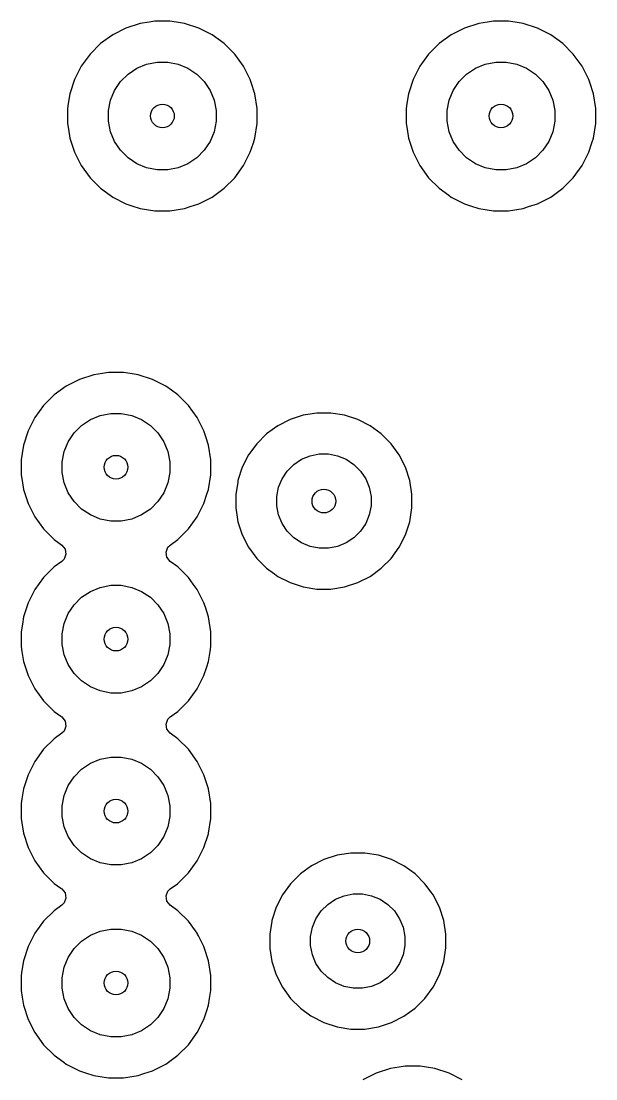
# Model space of a CAD drawing. Extents: x 2.78 to 5.89, y -4.63 to -2.07.
# Drawn here: x 4.095 to 4.429, y -3.377 to -2.762 of the extents above; entities that cross this region are included whole.
import ezdxf

# ---------------------------------------------------------------- set-up
doc = ezdxf.new("R2010")
doc.units = 0
doc.header["$MEASUREMENT"] = 0
doc.layers.add('BLACK', color=7, linetype='CONTINUOUS')

msp = doc.modelspace()

# ---------------------------------------------------------------- linework, layer by layer
at = {"layer": 'BLACK', "linetype": 'CONTINUOUS'}
for p, q in [((4.16894, -2.76238), (4.16379, -2.7632)), ((4.17237, -2.76184), (4.16894, -2.76238)), ((4.18105, -2.76184), (4.17237, -2.76184)), ((4.18486, -2.76244), (4.18105, -2.76184)), ((4.36579, -2.76238), (4.36064, -2.7632)), ((4.36922, -2.76184), (4.36579, -2.76238)), ((4.3779, -2.76184), (4.36922, -2.76184)), ((4.38171, -2.76244), (4.3779, -2.76184)), ((4.15554, -2.76588), (4.14781, -2.76982)), ((4.16379, -2.7632), (4.15554, -2.76588)), ((4.18962, -2.7632), (4.18486, -2.76244)), ((4.19787, -2.76588), (4.18962, -2.7632)), ((4.2056, -2.76982), (4.19787, -2.76588)), ((4.35239, -2.76588), (4.34466, -2.76982)), ((4.36064, -2.7632), (4.35239, -2.76588)), ((4.38647, -2.7632), (4.38171, -2.76244)), ((4.39472, -2.76588), (4.38647, -2.7632)), ((4.40246, -2.76982), (4.39472, -2.76588)), ((4.14781, -2.76982), (4.14079, -2.77492)), ((4.14781, -2.76982), (4.14781, -2.76982)), ((4.20912, -2.77237), (4.2056, -2.76982)), ((4.2056, -2.76982), (4.2056, -2.76982)), ((4.21263, -2.77492), (4.20912, -2.77237)), ((4.34466, -2.76982), (4.33764, -2.77492)), ((4.34466, -2.76982), (4.34466, -2.76982)), ((4.40597, -2.77237), (4.40246, -2.76982)), ((4.40246, -2.76982), (4.40246, -2.76982)), ((4.40948, -2.77492), (4.40597, -2.77237)), ((4.14079, -2.77492), (4.13465, -2.78106)), ((4.14079, -2.77492), (4.14079, -2.77492)), ((4.21876, -2.78106), (4.21263, -2.77492)), ((4.33764, -2.77492), (4.3315, -2.78106)), ((4.33764, -2.77492), (4.33764, -2.77492)), ((4.41561, -2.78106), (4.40948, -2.77492)), ((4.13465, -2.78106), (4.12955, -2.78808)), ((4.13465, -2.78106), (4.13465, -2.78106)), ((4.16186, -2.7892), (4.16756, -2.78684)), ((4.16756, -2.78684), (4.17362, -2.78563)), ((4.17362, -2.78563), (4.17979, -2.78563)), ((4.17979, -2.78563), (4.18585, -2.78684)), ((4.18585, -2.78684), (4.19155, -2.7892)), ((4.22386, -2.78808), (4.21876, -2.78106)), ((4.3315, -2.78106), (4.3264, -2.78808)), ((4.3315, -2.78106), (4.3315, -2.78106)), ((4.35871, -2.7892), (4.36441, -2.78684)), ((4.36441, -2.78684), (4.37047, -2.78563)), ((4.37047, -2.78563), (4.37664, -2.78563)), ((4.37664, -2.78563), (4.3827, -2.78684)), ((4.3827, -2.78684), (4.3884, -2.7892)), ((4.42071, -2.78808), (4.41561, -2.78106)), ((4.12955, -2.78808), (4.12561, -2.79581)), ((4.12955, -2.78808), (4.12955, -2.78808)), ((4.15236, -2.79699), (4.15673, -2.79263)), ((4.15673, -2.79263), (4.16186, -2.7892)), ((4.19155, -2.7892), (4.19669, -2.79263)), ((4.19669, -2.79263), (4.20105, -2.79699)), ((4.2278, -2.79581), (4.22386, -2.78808)), ((4.3264, -2.78808), (4.32246, -2.79581)), ((4.3264, -2.78808), (4.3264, -2.78808)), ((4.34921, -2.79699), (4.35358, -2.79263)), ((4.35358, -2.79263), (4.35871, -2.7892)), ((4.3884, -2.7892), (4.39354, -2.79263)), ((4.39354, -2.79263), (4.3979, -2.79699)), ((4.42465, -2.79581), (4.42071, -2.78808)), ((4.12561, -2.79581), (4.12293, -2.80406)), ((4.14893, -2.80213), (4.15236, -2.79699)), ((4.20105, -2.79699), (4.20448, -2.80213)), ((4.22839, -2.79761), (4.2278, -2.79581)), ((4.23049, -2.80406), (4.22839, -2.79761)), ((4.32246, -2.79581), (4.31978, -2.80406)), ((4.34578, -2.80213), (4.34921, -2.79699)), ((4.3979, -2.79699), (4.40133, -2.80213)), ((4.42524, -2.79761), (4.42465, -2.79581)), ((4.42734, -2.80406), (4.42524, -2.79761)), ((4.12293, -2.80406), (4.12202, -2.80978)), ((4.14657, -2.80783), (4.14893, -2.80213)), ((4.20448, -2.80213), (4.20685, -2.80783)), ((4.23184, -2.81264), (4.23049, -2.80406)), ((4.23049, -2.80406), (4.23049, -2.80406)), ((4.23049, -2.80406), (4.23049, -2.80406)), ((4.31978, -2.80406), (4.31887, -2.80978)), ((4.34342, -2.80783), (4.34578, -2.80213)), ((4.40133, -2.80213), (4.4037, -2.80783)), ((4.42869, -2.81264), (4.42734, -2.80406)), ((4.42734, -2.80406), (4.42734, -2.80406)), ((4.42734, -2.80406), (4.42734, -2.80406)), ((4.12202, -2.80978), (4.12157, -2.81264)), ((4.14536, -2.81389), (4.14657, -2.80783)), ((4.20685, -2.80783), (4.20805, -2.81389)), ((4.31887, -2.80978), (4.31842, -2.81264)), ((4.34221, -2.81389), (4.34342, -2.80783)), ((4.4037, -2.80783), (4.4049, -2.81389)), ((4.12157, -2.81264), (4.12157, -2.82131)), ((4.14536, -2.82006), (4.14536, -2.81389)), ((4.20805, -2.81389), (4.20805, -2.82006)), ((4.23184, -2.82131), (4.23184, -2.81264)), ((4.31842, -2.81264), (4.31842, -2.82131)), ((4.34221, -2.82006), (4.34221, -2.81389)), ((4.4049, -2.81389), (4.4049, -2.82006)), ((4.42869, -2.82131), (4.42869, -2.81264)), ((4.12157, -2.82131), (4.1221, -2.82467)), ((4.14657, -2.82612), (4.14536, -2.82006)), ((4.20805, -2.82006), (4.20685, -2.82612)), ((4.23049, -2.82989), (4.23184, -2.82131)), ((4.31842, -2.82131), (4.31895, -2.82467)), ((4.34342, -2.82612), (4.34221, -2.82006)), ((4.4049, -2.82006), (4.4037, -2.82612)), ((4.42734, -2.82989), (4.42869, -2.82131)), ((4.1221, -2.82467), (4.12293, -2.82989)), ((4.12293, -2.82989), (4.12561, -2.83814)), ((4.14893, -2.83182), (4.14657, -2.82612)), ((4.20685, -2.82612), (4.20448, -2.83182)), ((4.22959, -2.83263), (4.23049, -2.82989)), ((4.23049, -2.82989), (4.23049, -2.82989)), ((4.31895, -2.82467), (4.31978, -2.82989)), ((4.31978, -2.82989), (4.32246, -2.83814)), ((4.34578, -2.83182), (4.34342, -2.82612)), ((4.4037, -2.82612), (4.40133, -2.83182)), ((4.42645, -2.83263), (4.42734, -2.82989)), ((4.42734, -2.82989), (4.42734, -2.82989)), ((4.15236, -2.83696), (4.14893, -2.83182)), ((4.20448, -2.83182), (4.20105, -2.83696)), ((4.2278, -2.83814), (4.22959, -2.83263)), ((4.34921, -2.83696), (4.34578, -2.83182)), ((4.40133, -2.83182), (4.3979, -2.83696)), ((4.42465, -2.83814), (4.42645, -2.83263)), ((4.12561, -2.83814), (4.12955, -2.84587)), ((4.15673, -2.84132), (4.15236, -2.83696)), ((4.16186, -2.84475), (4.15673, -2.84132)), ((4.19669, -2.84132), (4.19155, -2.84475)), ((4.20105, -2.83696), (4.19669, -2.84132)), ((4.22386, -2.84587), (4.2278, -2.83814)), ((4.32246, -2.83814), (4.3264, -2.84587)), ((4.35358, -2.84132), (4.34921, -2.83696)), ((4.35871, -2.84475), (4.35358, -2.84132)), ((4.39354, -2.84132), (4.3884, -2.84475)), ((4.3979, -2.83696), (4.39354, -2.84132)), ((4.42071, -2.84587), (4.42465, -2.83814)), ((4.12955, -2.84587), (4.12955, -2.84587)), ((4.12955, -2.84587), (4.13465, -2.8529)), ((4.16756, -2.84712), (4.16186, -2.84475)), ((4.17362, -2.84832), (4.16756, -2.84712)), ((4.17979, -2.84832), (4.17362, -2.84832)), ((4.18585, -2.84712), (4.17979, -2.84832)), ((4.19155, -2.84475), (4.18585, -2.84712)), ((4.21876, -2.8529), (4.22386, -2.84587)), ((4.3264, -2.84587), (4.3264, -2.84587)), ((4.3264, -2.84587), (4.3315, -2.8529)), ((4.36441, -2.84712), (4.35871, -2.84475)), ((4.37047, -2.84832), (4.36441, -2.84712)), ((4.37664, -2.84832), (4.37047, -2.84832)), ((4.3827, -2.84712), (4.37664, -2.84832)), ((4.3884, -2.84475), (4.3827, -2.84712)), ((4.41561, -2.8529), (4.42071, -2.84587)), ((4.13465, -2.8529), (4.14079, -2.85903)), ((4.21263, -2.85903), (4.21876, -2.8529)), ((4.3315, -2.8529), (4.33764, -2.85903)), ((4.40948, -2.85903), (4.41561, -2.8529)), ((4.14079, -2.85903), (4.14642, -2.86312)), ((4.2056, -2.86413), (4.21263, -2.85903)), ((4.33764, -2.85903), (4.34327, -2.86312)), ((4.40246, -2.86413), (4.40948, -2.85903)), ((4.14642, -2.86312), (4.14781, -2.86413)), ((4.14781, -2.86413), (4.14781, -2.86413)), ((4.14781, -2.86413), (4.14781, -2.86413)), ((4.14781, -2.86413), (4.15554, -2.86807)), ((4.19787, -2.86807), (4.2056, -2.86413)), ((4.34327, -2.86312), (4.34466, -2.86413)), ((4.34466, -2.86413), (4.34466, -2.86413)), ((4.34466, -2.86413), (4.34466, -2.86413)), ((4.34466, -2.86413), (4.35239, -2.86807)), ((4.39472, -2.86807), (4.40246, -2.86413)), ((4.15554, -2.86807), (4.15897, -2.86919)), ((4.15897, -2.86919), (4.16379, -2.87076)), ((4.16379, -2.87076), (4.16379, -2.87076)), ((4.16379, -2.87076), (4.16379, -2.87076)), ((4.16379, -2.87076), (4.17237, -2.87211)), ((4.17237, -2.87211), (4.17237, -2.87211)), ((4.17237, -2.87211), (4.18105, -2.87211)), ((4.18105, -2.87211), (4.18962, -2.87076)), ((4.18105, -2.87211), (4.18105, -2.87211)), ((4.18962, -2.87076), (4.19279, -2.86972)), ((4.18962, -2.87076), (4.18962, -2.87076)), ((4.18962, -2.87076), (4.18962, -2.87076)), ((4.19279, -2.86972), (4.19787, -2.86807)), ((4.35239, -2.86807), (4.35582, -2.86919)), ((4.35582, -2.86919), (4.36064, -2.87076)), ((4.36064, -2.87076), (4.36065, -2.87076)), ((4.36065, -2.87076), (4.36065, -2.87076)), ((4.36065, -2.87076), (4.36922, -2.87211)), ((4.36922, -2.87211), (4.36922, -2.87211)), ((4.36922, -2.87211), (4.3779, -2.87211)), ((4.3779, -2.87211), (4.38647, -2.87076)), ((4.3779, -2.87211), (4.3779, -2.87211)), ((4.38647, -2.87076), (4.38964, -2.86972)), ((4.38647, -2.87076), (4.38647, -2.87076)), ((4.38647, -2.87076), (4.38647, -2.87076)), ((4.38964, -2.86972), (4.39472, -2.86807)), ((4.12857, -2.97021), (4.12084, -2.97415)), ((4.13683, -2.96753), (4.12857, -2.97021)), ((4.14197, -2.96671), (4.13683, -2.96753)), ((4.1454, -2.96617), (4.14197, -2.96671)), ((4.15408, -2.96617), (4.1454, -2.96617)), ((4.15789, -2.96677), (4.15408, -2.96617)), ((4.16265, -2.96753), (4.15789, -2.96677)), ((4.1709, -2.97021), (4.16265, -2.96753)), ((4.17864, -2.97415), (4.1709, -2.97021)), ((4.12084, -2.97415), (4.11382, -2.97925)), ((4.12084, -2.97415), (4.12084, -2.97415)), ((4.18198, -2.97657), (4.17864, -2.97415)), ((4.17864, -2.97415), (4.17864, -2.97415)), ((4.18566, -2.97925), (4.18198, -2.97657)), ((4.11382, -2.97925), (4.10768, -2.98539)), ((4.11382, -2.97925), (4.11382, -2.97925)), ((4.19179, -2.98539), (4.18566, -2.97925)), ((4.10768, -2.98539), (4.10258, -2.99241)), ((4.10768, -2.98539), (4.10768, -2.98539)), ((4.14059, -2.99117), (4.14665, -2.98996)), ((4.14665, -2.98996), (4.15282, -2.98996)), ((4.15282, -2.98996), (4.15888, -2.99117)), ((4.1969, -2.99241), (4.19179, -2.98539)), ((4.26657, -2.98979), (4.25994, -2.99084)), ((4.27463, -2.98979), (4.26657, -2.98979)), ((4.28259, -2.99105), (4.27463, -2.98979)), ((4.10258, -2.99241), (4.09864, -3.00014)), ((4.10258, -2.99241), (4.10258, -2.99241)), ((4.12976, -2.99696), (4.13489, -2.99353)), ((4.13489, -2.99353), (4.14059, -2.99117)), ((4.15888, -2.99117), (4.16458, -2.99353)), ((4.16458, -2.99353), (4.16972, -2.99696)), ((4.20084, -3.00014), (4.1969, -2.99241)), ((4.25095, -2.99354), (4.24377, -2.9972)), ((4.25861, -2.99105), (4.25095, -2.99354)), ((4.25095, -2.99354), (4.25095, -2.99354)), ((4.25994, -2.99084), (4.25861, -2.99105)), ((4.29026, -2.99354), (4.28259, -2.99105)), ((4.29744, -2.9972), (4.29026, -2.99354)), ((4.29026, -2.99354), (4.29026, -2.99354)), ((4.29026, -2.99354), (4.29026, -2.99354)), ((4.09864, -3.00014), (4.09596, -3.00839)), ((4.12196, -3.00646), (4.12539, -3.00133)), ((4.12539, -3.00133), (4.12976, -2.99696)), ((4.16972, -2.99696), (4.17408, -3.00133)), ((4.17408, -3.00133), (4.17751, -3.00646)), ((4.20195, -3.00357), (4.20084, -3.00014)), ((4.23725, -3.00194), (4.23155, -3.00764)), ((4.24377, -2.9972), (4.23725, -3.00194)), ((4.23725, -3.00194), (4.23725, -3.00194)), ((4.30396, -3.00194), (4.29744, -2.9972)), ((4.30966, -3.00764), (4.30396, -3.00194)), ((4.30396, -3.00194), (4.30396, -3.00194)), ((4.09596, -3.00839), (4.09517, -3.01335)), ((4.1196, -3.01216), (4.12196, -3.00646)), ((4.17751, -3.00646), (4.17988, -3.01216)), ((4.20352, -3.00839), (4.20195, -3.00357)), ((4.20488, -3.01697), (4.20352, -3.00839)), ((4.20352, -3.00839), (4.20352, -3.00839)), ((4.20352, -3.00839), (4.20352, -3.00839)), ((4.23155, -3.00764), (4.22681, -3.01416)), ((4.23155, -3.00764), (4.23155, -3.00764)), ((4.31381, -3.01335), (4.30966, -3.00764)), ((4.30966, -3.00764), (4.30966, -3.00764)), ((4.09517, -3.01335), (4.0946, -3.01697)), ((4.11839, -3.01822), (4.1196, -3.01216)), ((4.17988, -3.01216), (4.18108, -3.01822)), ((4.22681, -3.01416), (4.22315, -3.02134)), ((4.25761, -3.01669), (4.2626, -3.01462)), ((4.2626, -3.01462), (4.2679, -3.01356)), ((4.2679, -3.01356), (4.27331, -3.01356)), ((4.27331, -3.01356), (4.2786, -3.01462)), ((4.2786, -3.01462), (4.2836, -3.01669)), ((4.31439, -3.01416), (4.31381, -3.01335)), ((4.31805, -3.02134), (4.31439, -3.01416)), ((4.0946, -3.01697), (4.0946, -3.02565)), ((4.11839, -3.02439), (4.11839, -3.01822)), ((4.18108, -3.01822), (4.18108, -3.02439)), ((4.20488, -3.02565), (4.20488, -3.01697)), ((4.2493, -3.02351), (4.25312, -3.01969)), ((4.25312, -3.01969), (4.25761, -3.01669)), ((4.2836, -3.01669), (4.28809, -3.01969)), ((4.28809, -3.01969), (4.29191, -3.02351)), ((4.0946, -3.02565), (4.09513, -3.029)), ((4.1196, -3.03045), (4.11839, -3.02439)), ((4.18108, -3.02439), (4.17988, -3.03045)), ((4.20352, -3.03422), (4.20488, -3.02565)), ((4.22315, -3.02134), (4.22066, -3.029)), ((4.22315, -3.02134), (4.22315, -3.02134)), ((4.2463, -3.028), (4.2493, -3.02351)), ((4.29191, -3.02351), (4.29491, -3.028)), ((4.32054, -3.029), (4.31805, -3.02134)), ((4.09513, -3.029), (4.09596, -3.03422)), ((4.12196, -3.03615), (4.1196, -3.03045)), ((4.17988, -3.03045), (4.17751, -3.03615)), ((4.22047, -3.0302), (4.2194, -3.03696)), ((4.22066, -3.029), (4.22047, -3.0302)), ((4.24318, -3.03829), (4.24423, -3.03299)), ((4.24423, -3.03299), (4.2463, -3.028)), ((4.29491, -3.028), (4.29698, -3.03299)), ((4.29698, -3.03299), (4.29803, -3.03829)), ((4.3218, -3.03696), (4.32054, -3.029)), ((4.09596, -3.03422), (4.09864, -3.04247)), ((4.12539, -3.04129), (4.12196, -3.03615)), ((4.17751, -3.03615), (4.17408, -3.04129)), ((4.20084, -3.04247), (4.20263, -3.03696)), ((4.20263, -3.03696), (4.20352, -3.03422)), ((4.2194, -3.03696), (4.2194, -3.04502)), ((4.24318, -3.04369), (4.24318, -3.03829)), ((4.29803, -3.03829), (4.29803, -3.04369)), ((4.3218, -3.04502), (4.3218, -3.03696)), ((4.09864, -3.04247), (4.10258, -3.0502)), ((4.12976, -3.04565), (4.12539, -3.04129)), ((4.17408, -3.04129), (4.16972, -3.04565)), ((4.1969, -3.0502), (4.20084, -3.04247)), ((4.2194, -3.04502), (4.22066, -3.05298)), ((4.24423, -3.04899), (4.24318, -3.04369)), ((4.29803, -3.04369), (4.29698, -3.04899)), ((4.32054, -3.05298), (4.3218, -3.04502)), ((4.10258, -3.0502), (4.10258, -3.0502)), ((4.10258, -3.0502), (4.10768, -3.05723)), ((4.13489, -3.04908), (4.12976, -3.04565)), ((4.14059, -3.05145), (4.13489, -3.04908)), ((4.14665, -3.05265), (4.14059, -3.05145)), ((4.15888, -3.05145), (4.15282, -3.05265)), ((4.16458, -3.04908), (4.15888, -3.05145)), ((4.16972, -3.04565), (4.16458, -3.04908)), ((4.19179, -3.05723), (4.1969, -3.0502)), ((4.2463, -3.05398), (4.24423, -3.04899)), ((4.29698, -3.04899), (4.29491, -3.05398)), ((4.10768, -3.05723), (4.11382, -3.06336)), ((4.15282, -3.05265), (4.14665, -3.05265)), ((4.18566, -3.06336), (4.19179, -3.05723)), ((4.22066, -3.05298), (4.22257, -3.05886)), ((4.2493, -3.05847), (4.2463, -3.05398)), ((4.29491, -3.05398), (4.29191, -3.05847)), ((4.31805, -3.06065), (4.32054, -3.05298)), ((4.11382, -3.06336), (4.11678, -3.06552)), ((4.18126, -3.06656), (4.18566, -3.06336)), ((4.18566, -3.06336), (4.18566, -3.06336)), ((4.18566, -3.06336), (4.18566, -3.06336)), ((4.22257, -3.05886), (4.22315, -3.06064)), ((4.22315, -3.06064), (4.22315, -3.06065)), ((4.22315, -3.06065), (4.22681, -3.06783)), ((4.25312, -3.06229), (4.2493, -3.05847)), ((4.25761, -3.0653), (4.25312, -3.06229)), ((4.28809, -3.06229), (4.2836, -3.0653)), ((4.29191, -3.05847), (4.28809, -3.06229)), ((4.31439, -3.06783), (4.31805, -3.06065)), ((4.11678, -3.06552), (4.11822, -3.06656)), ((4.11822, -3.06656), (4.12013, -3.06892)), ((4.12013, -3.06892), (4.1206, -3.07192)), ((4.17887, -3.07069), (4.17996, -3.06786)), ((4.17996, -3.06786), (4.18126, -3.06656)), ((4.22681, -3.06783), (4.23155, -3.07435)), ((4.2626, -3.06736), (4.25761, -3.0653)), ((4.2679, -3.06842), (4.2626, -3.06736)), ((4.27331, -3.06842), (4.2679, -3.06842)), ((4.2786, -3.06736), (4.27331, -3.06842)), ((4.2836, -3.0653), (4.2786, -3.06736)), ((4.30966, -3.07435), (4.31439, -3.06783)), ((4.11822, -3.07605), (4.11382, -3.07925)), ((4.11952, -3.07475), (4.11822, -3.07605)), ((4.1206, -3.07192), (4.11952, -3.07475)), ((4.17935, -3.07369), (4.17887, -3.07069)), ((4.18126, -3.07605), (4.17935, -3.07369)), ((4.18566, -3.07925), (4.18126, -3.07605)), ((4.23155, -3.07435), (4.23155, -3.07435)), ((4.23155, -3.07435), (4.23725, -3.08004)), ((4.30396, -3.08004), (4.30966, -3.07435)), ((4.11382, -3.07925), (4.10768, -3.08539)), ((4.11382, -3.07925), (4.11382, -3.07925)), ((4.19179, -3.08539), (4.18566, -3.07925)), ((4.18566, -3.07925), (4.18566, -3.07925)), ((4.18566, -3.07925), (4.18566, -3.07925)), ((4.23725, -3.08004), (4.23725, -3.08004)), ((4.23725, -3.08004), (4.24179, -3.08335)), ((4.29744, -3.08478), (4.30396, -3.08004)), ((4.10768, -3.08539), (4.10258, -3.09241)), ((4.10768, -3.08539), (4.10768, -3.08539)), ((4.1946, -3.08925), (4.19179, -3.08539)), ((4.24179, -3.08335), (4.24377, -3.08478)), ((4.24377, -3.08478), (4.25095, -3.08844)), ((4.25095, -3.08844), (4.25861, -3.09093)), ((4.28259, -3.09093), (4.29026, -3.08844)), ((4.29026, -3.08844), (4.29744, -3.08478)), ((4.10258, -3.09241), (4.09864, -3.10014)), ((4.10258, -3.09241), (4.10258, -3.09241)), ((4.12976, -3.09696), (4.13489, -3.09353)), ((4.13489, -3.09353), (4.14059, -3.09117)), ((4.14059, -3.09117), (4.14665, -3.08996)), ((4.14665, -3.08996), (4.15282, -3.08996)), ((4.15282, -3.08996), (4.15888, -3.09117)), ((4.15888, -3.09117), (4.16458, -3.09353)), ((4.16458, -3.09353), (4.16972, -3.09696)), ((4.1969, -3.09241), (4.1946, -3.08925)), ((4.20084, -3.10014), (4.1969, -3.09241)), ((4.1969, -3.09241), (4.1969, -3.09241)), ((4.25861, -3.09093), (4.26657, -3.09219)), ((4.26657, -3.09219), (4.26657, -3.09219)), ((4.26657, -3.09219), (4.27463, -3.09219)), ((4.27463, -3.09219), (4.28259, -3.09093)), ((4.27463, -3.09219), (4.27463, -3.09219)), ((4.09864, -3.10014), (4.09596, -3.10839)), ((4.12539, -3.10133), (4.12976, -3.09696)), ((4.16972, -3.09696), (4.17408, -3.10133)), ((4.20168, -3.10274), (4.20084, -3.10014)), ((4.1196, -3.11216), (4.12196, -3.10646)), ((4.12196, -3.10646), (4.12539, -3.10133)), ((4.17408, -3.10133), (4.17751, -3.10646)), ((4.17751, -3.10646), (4.17988, -3.11216)), ((4.20352, -3.10839), (4.20168, -3.10274)), ((4.09529, -3.11259), (4.0946, -3.11697)), ((4.09596, -3.10839), (4.09529, -3.11259)), ((4.11839, -3.11822), (4.1196, -3.11216)), ((4.17988, -3.11216), (4.18108, -3.11822)), ((4.20488, -3.11697), (4.20352, -3.10839)), ((4.20352, -3.10839), (4.20352, -3.10839)), ((4.20352, -3.10839), (4.20352, -3.10839)), ((4.0946, -3.11697), (4.0946, -3.12565)), ((4.11839, -3.12439), (4.11839, -3.11822)), ((4.18108, -3.11822), (4.18108, -3.12439)), ((4.20488, -3.12565), (4.20488, -3.11697)), ((4.1196, -3.13045), (4.11839, -3.12439)), ((4.18108, -3.12439), (4.17988, -3.13045)), ((4.0946, -3.12565), (4.09504, -3.12845)), ((4.09504, -3.12845), (4.09596, -3.13422)), ((4.12196, -3.13615), (4.1196, -3.13045)), ((4.17988, -3.13045), (4.17751, -3.13615)), ((4.20352, -3.13422), (4.20443, -3.12845)), ((4.20443, -3.12845), (4.20488, -3.12565)), ((4.09596, -3.13422), (4.09864, -3.14247)), ((4.12539, -3.14129), (4.12196, -3.13615)), ((4.17751, -3.13615), (4.17408, -3.14129)), ((4.20084, -3.14247), (4.20249, -3.13739)), ((4.20249, -3.13739), (4.20352, -3.13422)), ((4.09864, -3.14247), (4.10258, -3.1502)), ((4.12976, -3.14565), (4.12539, -3.14129)), ((4.17408, -3.14129), (4.16972, -3.14565)), ((4.1969, -3.1502), (4.20084, -3.14247)), ((4.13489, -3.14908), (4.12976, -3.14565)), ((4.14059, -3.15145), (4.13489, -3.14908)), ((4.16458, -3.14908), (4.15888, -3.15145)), ((4.16972, -3.14565), (4.16458, -3.14908)), ((4.10258, -3.1502), (4.10258, -3.1502)), ((4.10258, -3.1502), (4.10513, -3.15372)), ((4.10513, -3.15372), (4.10768, -3.15723)), ((4.14665, -3.15265), (4.14059, -3.15145)), ((4.15282, -3.15265), (4.14665, -3.15265)), ((4.15888, -3.15145), (4.15282, -3.15265)), ((4.19179, -3.15723), (4.1969, -3.1502)), ((4.10768, -3.15723), (4.11382, -3.16336)), ((4.18566, -3.16336), (4.19179, -3.15723)), ((4.11382, -3.16336), (4.11765, -3.16615)), ((4.11765, -3.16615), (4.11822, -3.16656)), ((4.11822, -3.16656), (4.12013, -3.16892)), ((4.17887, -3.17069), (4.17996, -3.16786)), ((4.17996, -3.16786), (4.18126, -3.16656)), ((4.18126, -3.16656), (4.18566, -3.16336)), ((4.18566, -3.16336), (4.18566, -3.16336)), ((4.18566, -3.16336), (4.18566, -3.16336)), ((4.1206, -3.17192), (4.11952, -3.17475)), ((4.12013, -3.16892), (4.1206, -3.17192)), ((4.17935, -3.17369), (4.17887, -3.17069)), ((4.18126, -3.17605), (4.17935, -3.17369)), ((4.11382, -3.17925), (4.10768, -3.18539)), ((4.11822, -3.17605), (4.11382, -3.17925)), ((4.11382, -3.17925), (4.11382, -3.17925)), ((4.11952, -3.17475), (4.11822, -3.17605)), ((4.18566, -3.17925), (4.18126, -3.17605)), ((4.19179, -3.18539), (4.18566, -3.17925)), ((4.18566, -3.17925), (4.18566, -3.17925)), ((4.18566, -3.17925), (4.18566, -3.17925)), ((4.10768, -3.18539), (4.10258, -3.19241)), ((4.10768, -3.18539), (4.10768, -3.18539)), ((4.1969, -3.19241), (4.19179, -3.18539)), ((4.10258, -3.19241), (4.09864, -3.20014)), ((4.10258, -3.19241), (4.10258, -3.19241)), ((4.13489, -3.19353), (4.14059, -3.19117)), ((4.14059, -3.19117), (4.14665, -3.18996)), ((4.14665, -3.18996), (4.15282, -3.18996)), ((4.15282, -3.18996), (4.15888, -3.19117)), ((4.15888, -3.19117), (4.16458, -3.19353)), ((4.20084, -3.20014), (4.1969, -3.19241)), ((4.12539, -3.20132), (4.12976, -3.19696)), ((4.12976, -3.19696), (4.13489, -3.19353)), ((4.16458, -3.19353), (4.16972, -3.19696)), ((4.16972, -3.19696), (4.17408, -3.20132)), ((4.09864, -3.20014), (4.09596, -3.20839)), ((4.12196, -3.20646), (4.12539, -3.20132)), ((4.17408, -3.20132), (4.17751, -3.20646)), ((4.20163, -3.2026), (4.20084, -3.20014)), ((4.20352, -3.20839), (4.20163, -3.2026)), ((4.09596, -3.20839), (4.09505, -3.21411)), ((4.1196, -3.21216), (4.12196, -3.20646)), ((4.17751, -3.20646), (4.17988, -3.21216)), ((4.20488, -3.21697), (4.20352, -3.20839)), ((4.20352, -3.20839), (4.20352, -3.20839)), ((4.20352, -3.20839), (4.20352, -3.20839)), ((4.09505, -3.21411), (4.0946, -3.21697)), ((4.0946, -3.21697), (4.0946, -3.22565)), ((4.11839, -3.21822), (4.1196, -3.21216)), ((4.17988, -3.21216), (4.18108, -3.21822)), ((4.20488, -3.22565), (4.20488, -3.21697)), ((4.11839, -3.22439), (4.11839, -3.21822)), ((4.18108, -3.21822), (4.18108, -3.22439)), ((4.0946, -3.22565), (4.095, -3.2282)), ((4.095, -3.2282), (4.09596, -3.23422)), ((4.1196, -3.23045), (4.11839, -3.22439)), ((4.18108, -3.22439), (4.17988, -3.23045)), ((4.20354, -3.23407), (4.20488, -3.22565)), ((4.09596, -3.23422), (4.09864, -3.24247)), ((4.12196, -3.23615), (4.1196, -3.23045)), ((4.17988, -3.23045), (4.17751, -3.23615)), ((4.20084, -3.24247), (4.20342, -3.23453)), ((4.20342, -3.23453), (4.20352, -3.23422)), ((4.20352, -3.23422), (4.20354, -3.23407)), ((4.12539, -3.24129), (4.12196, -3.23615)), ((4.12976, -3.24565), (4.12539, -3.24129)), ((4.17408, -3.24129), (4.16972, -3.24565)), ((4.17751, -3.23615), (4.17408, -3.24129)), ((4.09864, -3.24247), (4.10258, -3.2502)), ((4.13489, -3.24908), (4.12976, -3.24565)), ((4.16972, -3.24565), (4.16458, -3.24908)), ((4.1969, -3.2502), (4.20084, -3.24247)), ((4.2783, -3.24696), (4.27063, -3.24945)), ((4.27963, -3.24675), (4.2783, -3.24696)), ((4.28626, -3.2457), (4.27963, -3.24675)), ((4.29432, -3.2457), (4.28626, -3.2457)), ((4.30228, -3.24696), (4.29432, -3.2457)), ((4.30994, -3.24945), (4.30228, -3.24696)), ((4.10258, -3.2502), (4.10258, -3.2502)), ((4.10258, -3.2502), (4.10768, -3.25723)), ((4.14059, -3.25145), (4.13489, -3.24908)), ((4.14665, -3.25265), (4.14059, -3.25145)), ((4.15282, -3.25265), (4.14665, -3.25265)), ((4.15888, -3.25145), (4.15282, -3.25265)), ((4.16458, -3.24908), (4.15888, -3.25145)), ((4.19179, -3.25723), (4.1969, -3.2502)), ((4.26345, -3.25311), (4.25693, -3.25784)), ((4.27063, -3.24945), (4.26345, -3.25311)), ((4.27063, -3.24945), (4.27063, -3.24945)), ((4.31712, -3.25311), (4.30994, -3.24945)), ((4.30994, -3.24945), (4.30994, -3.24945)), ((4.30994, -3.24945), (4.30994, -3.24945)), ((4.32364, -3.25784), (4.31712, -3.25311)), ((4.10768, -3.25723), (4.11382, -3.26336)), ((4.18566, -3.26336), (4.19179, -3.25723)), ((4.25693, -3.25784), (4.25124, -3.26354)), ((4.25693, -3.25784), (4.25693, -3.25784)), ((4.32934, -3.26354), (4.32364, -3.25784)), ((4.32364, -3.25784), (4.32364, -3.25784)), ((4.11382, -3.26336), (4.11765, -3.26615)), ((4.11765, -3.26615), (4.11822, -3.26656)), ((4.11822, -3.26656), (4.12013, -3.26892)), ((4.17996, -3.26786), (4.18126, -3.26656)), ((4.18126, -3.26656), (4.18541, -3.26354)), ((4.18541, -3.26354), (4.18566, -3.26336)), ((4.25123, -3.26354), (4.2465, -3.27006)), ((4.25124, -3.26354), (4.25123, -3.26354)), ((4.33292, -3.26846), (4.32934, -3.26354)), ((4.32934, -3.26354), (4.32934, -3.26354)), ((4.1206, -3.27192), (4.11952, -3.27475)), ((4.12013, -3.26892), (4.1206, -3.27192)), ((4.17887, -3.27069), (4.17996, -3.26786)), ((4.17935, -3.27369), (4.17887, -3.27069)), ((4.2465, -3.27006), (4.24284, -3.27724)), ((4.27281, -3.27559), (4.2773, -3.27259)), ((4.2773, -3.27259), (4.28229, -3.27052)), ((4.28229, -3.27052), (4.28759, -3.26947)), ((4.28759, -3.26947), (4.29299, -3.26947)), ((4.29299, -3.26947), (4.29829, -3.27052)), ((4.29829, -3.27052), (4.30328, -3.27259)), ((4.30328, -3.27259), (4.30777, -3.27559)), ((4.33408, -3.27006), (4.33292, -3.26846)), ((4.33774, -3.27724), (4.33408, -3.27006)), ((4.11822, -3.27605), (4.11382, -3.27925)), ((4.11952, -3.27475), (4.11822, -3.27605)), ((4.18126, -3.27605), (4.17935, -3.27369)), ((4.18566, -3.27925), (4.18126, -3.27605)), ((4.24284, -3.27724), (4.24035, -3.28491)), ((4.24284, -3.27724), (4.24284, -3.27724)), ((4.26899, -3.27941), (4.27281, -3.27559)), ((4.30777, -3.27559), (4.31159, -3.27941)), ((4.34023, -3.28491), (4.33774, -3.27724)), ((4.11382, -3.27925), (4.10768, -3.28539)), ((4.11382, -3.27925), (4.11382, -3.27925)), ((4.19179, -3.28539), (4.18566, -3.27925)), ((4.18566, -3.27925), (4.18566, -3.27925)), ((4.18566, -3.27925), (4.18566, -3.27925)), ((4.24035, -3.28491), (4.24027, -3.28539)), ((4.26392, -3.2889), (4.26598, -3.28391)), ((4.26598, -3.28391), (4.26899, -3.27941)), ((4.31159, -3.27941), (4.31459, -3.28391)), ((4.31459, -3.28391), (4.31666, -3.2889)), ((4.34149, -3.29287), (4.34023, -3.28491)), ((4.10768, -3.28539), (4.10258, -3.29241)), ((4.10768, -3.28539), (4.10768, -3.28539)), ((4.13489, -3.29353), (4.14059, -3.29117)), ((4.14059, -3.29117), (4.14665, -3.28996)), ((4.14665, -3.28996), (4.15282, -3.28996)), ((4.15282, -3.28996), (4.15888, -3.29117)), ((4.15888, -3.29117), (4.16458, -3.29353)), ((4.19588, -3.29102), (4.19179, -3.28539)), ((4.1969, -3.29241), (4.19588, -3.29102)), ((4.24027, -3.28539), (4.23909, -3.29287)), ((4.26286, -3.2942), (4.26392, -3.2889)), ((4.31666, -3.2889), (4.31772, -3.2942)), ((4.10258, -3.29241), (4.09864, -3.30014)), ((4.10258, -3.29241), (4.10258, -3.29241)), ((4.12539, -3.30132), (4.12976, -3.29696)), ((4.12976, -3.29696), (4.13489, -3.29353)), ((4.16458, -3.29353), (4.16972, -3.29696)), ((4.16972, -3.29696), (4.17408, -3.30132)), ((4.19713, -3.29287), (4.1969, -3.29241)), ((4.1969, -3.29241), (4.1969, -3.29241)), ((4.19762, -3.29384), (4.19713, -3.29287)), ((4.20084, -3.30014), (4.19762, -3.29384)), ((4.23909, -3.29287), (4.23909, -3.30093)), ((4.26286, -3.2996), (4.26286, -3.2942)), ((4.31772, -3.2942), (4.31772, -3.2996)), ((4.34149, -3.30093), (4.34149, -3.29287)), ((4.09864, -3.30014), (4.09596, -3.30839)), ((4.12196, -3.30646), (4.12539, -3.30132)), ((4.17408, -3.30132), (4.17751, -3.30646)), ((4.2012, -3.30125), (4.20084, -3.30014)), ((4.20352, -3.30839), (4.2012, -3.30125)), ((4.23909, -3.30093), (4.23914, -3.30125)), ((4.23914, -3.30125), (4.24035, -3.30889)), ((4.26392, -3.3049), (4.26286, -3.2996)), ((4.31772, -3.2996), (4.31666, -3.3049)), ((4.34023, -3.30889), (4.34149, -3.30093)), ((4.09596, -3.30839), (4.09505, -3.31411)), ((4.1196, -3.31216), (4.12196, -3.30646)), ((4.17751, -3.30646), (4.17988, -3.31216)), ((4.20488, -3.31697), (4.20352, -3.30839)), ((4.20352, -3.30839), (4.20352, -3.30839)), ((4.20352, -3.30839), (4.20352, -3.30839)), ((4.24035, -3.30889), (4.24284, -3.31655)), ((4.26598, -3.30989), (4.26392, -3.3049)), ((4.26899, -3.31438), (4.26598, -3.30989)), ((4.31459, -3.30989), (4.31159, -3.31438)), ((4.31666, -3.3049), (4.31459, -3.30989)), ((4.33774, -3.31655), (4.34023, -3.30889)), ((4.09505, -3.31411), (4.0946, -3.31697)), ((4.11839, -3.31822), (4.1196, -3.31216)), ((4.17988, -3.31216), (4.18108, -3.31822)), ((4.27281, -3.3182), (4.26899, -3.31438)), ((4.31159, -3.31438), (4.30777, -3.3182)), ((4.0946, -3.31697), (4.0946, -3.32565)), ((4.11839, -3.32439), (4.11839, -3.31822)), ((4.18108, -3.31822), (4.18108, -3.32439)), ((4.20488, -3.32565), (4.20488, -3.31697)), ((4.24284, -3.31655), (4.24284, -3.31655)), ((4.24284, -3.31655), (4.2465, -3.32373)), ((4.2773, -3.3212), (4.27281, -3.3182)), ((4.28229, -3.32327), (4.2773, -3.3212)), ((4.30328, -3.3212), (4.29829, -3.32327)), ((4.30777, -3.3182), (4.30328, -3.3212)), ((4.33408, -3.32373), (4.33774, -3.31655)), ((4.0946, -3.32565), (4.0952, -3.32946)), ((4.1196, -3.33045), (4.11839, -3.32439)), ((4.18108, -3.32439), (4.17988, -3.33045)), ((4.20415, -3.33025), (4.20488, -3.32565)), ((4.2465, -3.32373), (4.25123, -3.33025)), ((4.28759, -3.32432), (4.28229, -3.32327)), ((4.29299, -3.32432), (4.28759, -3.32432)), ((4.29829, -3.32327), (4.29299, -3.32432)), ((4.32934, -3.33025), (4.33408, -3.32373)), ((4.0952, -3.32946), (4.09596, -3.33422)), ((4.09596, -3.33422), (4.09864, -3.34247)), ((4.12196, -3.33615), (4.1196, -3.33045)), ((4.17988, -3.33045), (4.17751, -3.33615)), ((4.20249, -3.33739), (4.20352, -3.33422)), ((4.20352, -3.33422), (4.20415, -3.33025)), ((4.25123, -3.33025), (4.25124, -3.33025)), ((4.25124, -3.33025), (4.25693, -3.33595)), ((4.32364, -3.33595), (4.32934, -3.33025)), ((4.12539, -3.34129), (4.12196, -3.33615)), ((4.17751, -3.33615), (4.17408, -3.34129)), ((4.20084, -3.34247), (4.20249, -3.33739)), ((4.25693, -3.33595), (4.25693, -3.33595)), ((4.25693, -3.33595), (4.26307, -3.34041)), ((4.26307, -3.34041), (4.26345, -3.34069)), ((4.26345, -3.34069), (4.27063, -3.34435)), ((4.30994, -3.34435), (4.31712, -3.34069)), ((4.31712, -3.34069), (4.32364, -3.33595)), ((4.09864, -3.34247), (4.10258, -3.3502)), ((4.12976, -3.34565), (4.12539, -3.34129)), ((4.13489, -3.34908), (4.12976, -3.34565)), ((4.16972, -3.34565), (4.16458, -3.34908)), ((4.17408, -3.34129), (4.16972, -3.34565)), ((4.1969, -3.3502), (4.20084, -3.34247)), ((4.27063, -3.34435), (4.2783, -3.34684)), ((4.2783, -3.34684), (4.28626, -3.3481)), ((4.29432, -3.3481), (4.30228, -3.34684)), ((4.30228, -3.34684), (4.30994, -3.34435)), ((4.10258, -3.3502), (4.10258, -3.3502)), ((4.10258, -3.3502), (4.10768, -3.35723)), ((4.14059, -3.35145), (4.13489, -3.34908)), ((4.14665, -3.35265), (4.14059, -3.35145)), ((4.15282, -3.35265), (4.14665, -3.35265)), ((4.15888, -3.35145), (4.15282, -3.35265)), ((4.16458, -3.34908), (4.15888, -3.35145)), ((4.19179, -3.35723), (4.1969, -3.3502)), ((4.28626, -3.3481), (4.28626, -3.3481)), ((4.28626, -3.3481), (4.29432, -3.3481)), ((4.29432, -3.3481), (4.29432, -3.3481)), ((4.10768, -3.35723), (4.11382, -3.36336)), ((4.18566, -3.36336), (4.19179, -3.35723)), ((4.11382, -3.36336), (4.11945, -3.36745)), ((4.17864, -3.36846), (4.18566, -3.36336)), ((4.11945, -3.36745), (4.12084, -3.36846)), ((4.12084, -3.36846), (4.12084, -3.36846)), ((4.12084, -3.36846), (4.12084, -3.36846)), ((4.12084, -3.36846), (4.12857, -3.3724)), ((4.1709, -3.3724), (4.17864, -3.36846)), ((4.30927, -3.37107), (4.30101, -3.37375)), ((4.31441, -3.37025), (4.30927, -3.37107)), ((4.31784, -3.36971), (4.31441, -3.37025)), ((4.32652, -3.36971), (4.31784, -3.36971)), ((4.33033, -3.37031), (4.32652, -3.36971)), ((4.33509, -3.37107), (4.33033, -3.37031)), ((4.34334, -3.37375), (4.33509, -3.37107)), ((4.12857, -3.3724), (4.132, -3.37352)), ((4.132, -3.37352), (4.13683, -3.37509)), ((4.13683, -3.37509), (4.13683, -3.37509)), ((4.13683, -3.37509), (4.13683, -3.37509)), ((4.13683, -3.37509), (4.1454, -3.37644)), ((4.1454, -3.37644), (4.1454, -3.37644)), ((4.1454, -3.37644), (4.15408, -3.37644)), ((4.15408, -3.37644), (4.16265, -3.37509)), ((4.15408, -3.37644), (4.15408, -3.37644)), ((4.16265, -3.37509), (4.16582, -3.37405)), ((4.16265, -3.37509), (4.16265, -3.37509)), ((4.16265, -3.37509), (4.16265, -3.37509)), ((4.16582, -3.37405), (4.1709, -3.3724)), ((4.30101, -3.37375), (4.29328, -3.37769)), ((4.35108, -3.37769), (4.34334, -3.37375))]:
    msp.add_line(p, q, dxfattribs=at)
at = {"layer": 'BLACK'}
for centre in [(4.17671, -2.81698), (4.17671, -2.81698), (4.37356, -2.81698), (4.37356, -2.81698), (4.14974, -3.02131), (4.14974, -3.02131), (4.2706, -3.04099), (4.2706, -3.04099), (4.14974, -3.12131), (4.14974, -3.12131), (4.14974, -3.22131), (4.14974, -3.22131), (4.29029, -3.2969), (4.29029, -3.2969), (4.14974, -3.32131), (4.14974, -3.32131)]:
    msp.add_circle(centre, 0.00689, dxfattribs=at)
at = {"layer": 'WHITE'}
for centre in [(4.17671, -2.81698), (4.37356, -2.81698), (4.14974, -3.02131), (4.2706, -3.04099), (4.14974, -3.12131), (4.14974, -3.22131), (4.29029, -3.2969), (4.14974, -3.32131)]:
    msp.add_circle(centre, 0.00689, dxfattribs=at)

doc.saveas('drawing.dxf')
